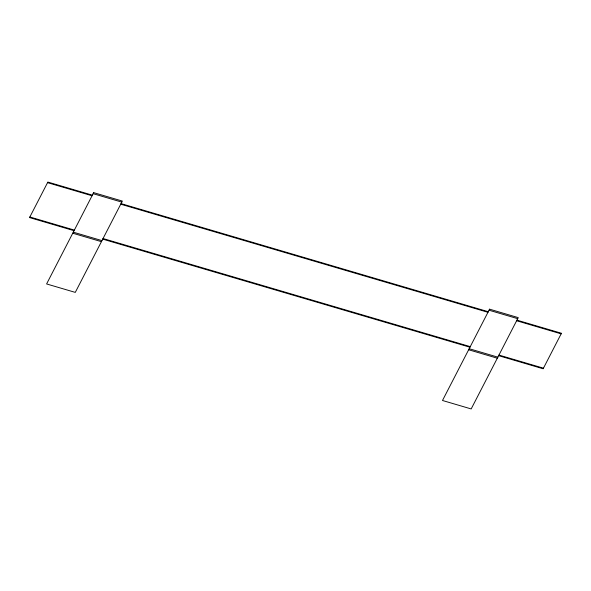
<?xml version="1.0" encoding="UTF-8"?>
<svg xmlns="http://www.w3.org/2000/svg" width="591" height="591" viewBox="0 0 591 591"><rect width="100%" height="100%" fill="white"/><g stroke="black" fill="none" stroke-linecap="round" stroke-linejoin="round"><path stroke-width="0.89" d="M93.134 193.678L121.812 202.122M489.03 310.223L517.709 318.667M92.366 195.17L47.856 182.065L29.55 217.577L74.06 230.682M121.044 203.614L488.262 311.716M516.94 320.152L561.45 333.258L543.144 368.769L498.634 355.664M47.553 182.656L92.063 195.761M120.741 204.198L487.959 312.299M516.637 320.743L561.147 333.849M29.853 216.986L74.363 230.091M103.041 238.535L470.259 346.636M498.937 355.073L543.447 368.178M102.738 239.126L469.956 347.227M73.291 232.174L101.97 240.611M469.188 348.712L497.866 357.156M72.752 233.216L101.43 241.66M468.648 349.761L497.327 358.205M93.674 192.636L46.6 283.946L75.279 292.39L122.352 201.073L93.674 192.636M489.57 309.174L442.496 400.491L471.175 408.935L518.248 317.618L489.57 309.174"/></g></svg>
